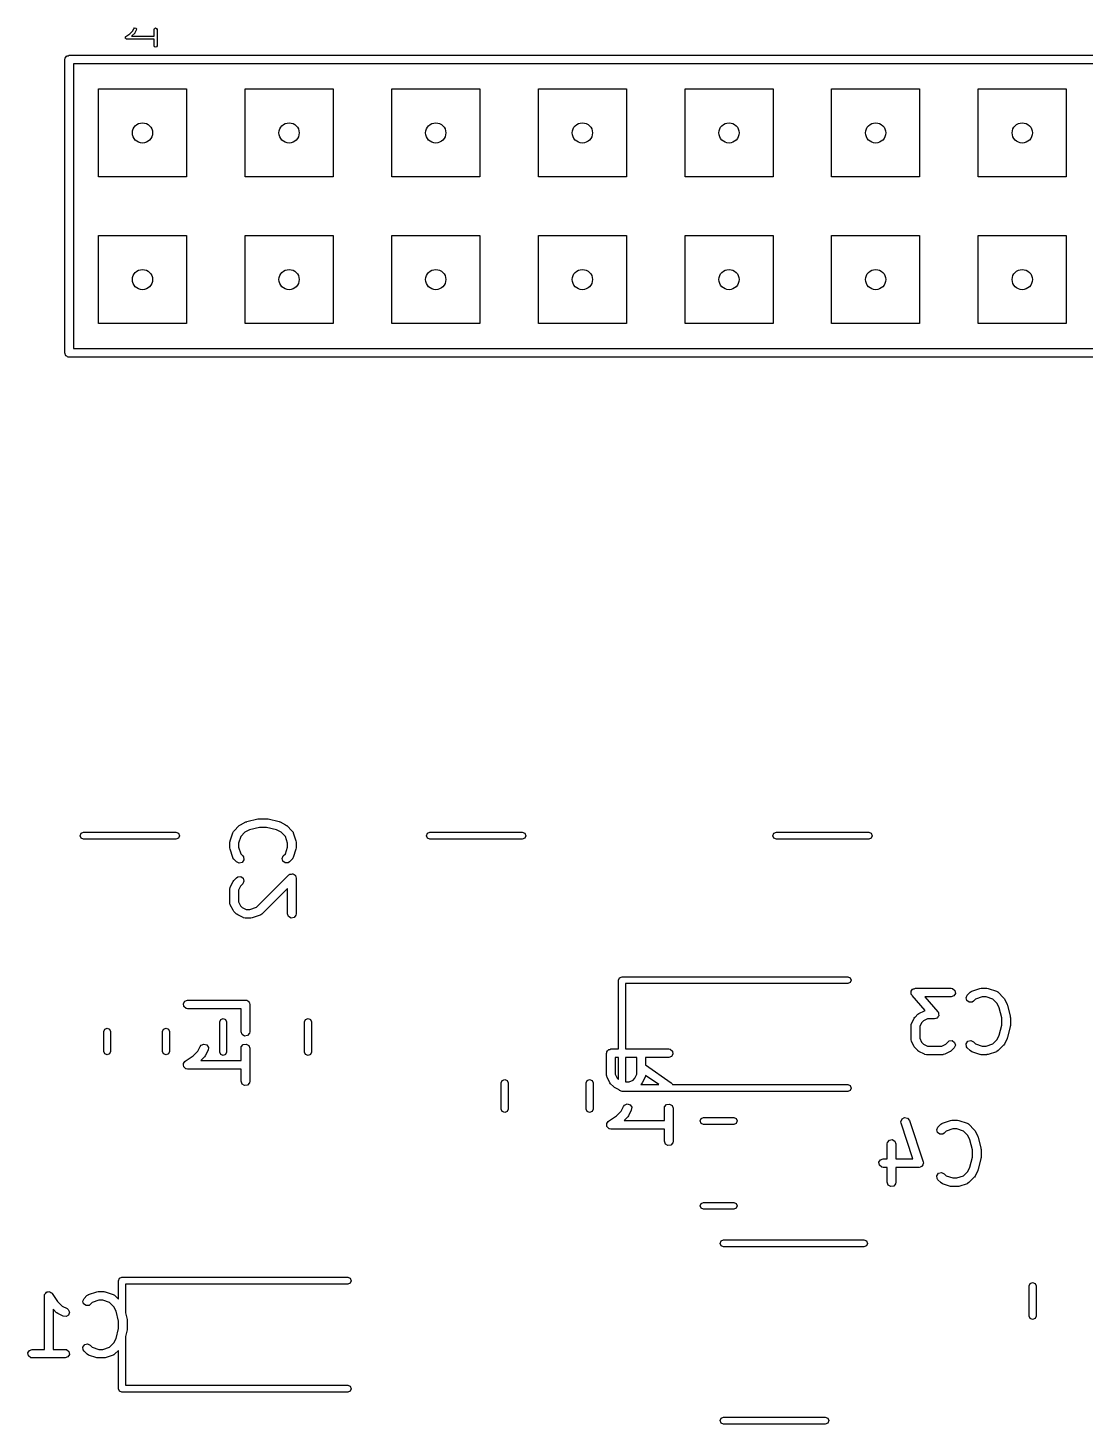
# Model space of a CAD drawing. Extents: x 0.35 to 2.92, y 0.34 to 2.34.
# Drawn here: x 0.822 to 1.543, y 1.22 to 2.172 of the extents above; entities that cross this region are included whole.
import ezdxf

# ---------------------------------------------------------------- set-up
doc = ezdxf.new("R2010")
doc.units = 0
doc.header["$MEASUREMENT"] = 0
doc.layers.add('BLACK', color=7, linetype='CONTINUOUS')

msp = doc.modelspace()

# ---------------------------------------------------------------- linework, layer by layer
at = {"layer": 'BLACK', "linetype": 'CONTINUOUS'}
for p, q in [((0.893197, 2.16933), (0.894063, 2.17106)), ((0.894063, 2.17106), (0.894632, 2.17156)), ((0.894632, 2.17156), (0.895384, 2.1715)), ((0.895384, 2.1715), (0.895877, 2.17094)), ((0.895877, 2.17094), (0.895824, 2.17018)), ((0.90802, 2.17062), (0.908308, 2.17132)), ((0.908308, 2.17132), (0.909004, 2.17161)), ((0.909004, 2.17161), (0.9097, 2.17132)), ((0.9097, 2.17132), (0.909989, 2.17062)), ((0.888335, 2.165), (0.888374, 2.16509)), ((0.888445, 2.16474), (0.888335, 2.165)), ((0.888354, 2.16519), (0.888514, 2.16543)), ((0.888374, 2.16509), (0.888354, 2.16519)), ((0.8885, 2.16445), (0.888445, 2.16474)), ((0.888584, 2.1644), (0.8885, 2.16445)), ((0.888514, 2.16543), (0.888623, 2.1657)), ((0.888623, 2.1643), (0.888584, 2.1644)), ((0.888623, 2.1657), (0.888717, 2.16573)), ((0.888888, 2.16419), (0.888623, 2.1643)), ((0.888717, 2.16573), (0.888773, 2.16582)), ((0.888773, 2.16582), (0.891504, 2.16764)), ((0.889126, 2.16403), (0.888888, 2.16419)), ((0.889226, 2.16405), (0.889126, 2.16403)), ((0.889319, 2.16402), (0.889226, 2.16405)), ((0.90802, 2.16402), (0.889319, 2.16402)), ((0.891504, 2.16764), (0.893197, 2.16933)), ((0.892677, 2.16606), (0.89257, 2.16598)), ((0.89257, 2.16598), (0.90802, 2.16598)), ((0.892734, 2.16614), (0.892677, 2.16606)), ((0.892827, 2.16618), (0.892734, 2.16614)), ((0.894702, 2.16805), (0.892827, 2.16618)), ((0.894764, 2.1682), (0.894702, 2.16805)), ((0.894887, 2.16831), (0.894764, 2.1682)), ((0.895824, 2.17018), (0.894887, 2.16831)), ((0.90802, 2.16598), (0.90802, 2.17062)), ((0.90802, 2.15938), (0.90802, 2.16402)), ((0.909989, 2.17062), (0.909989, 2.15938)), ((0.847718, 2.1516), (0.848102, 2.15226)), ((0.848102, 2.15226), (0.848352, 2.15235)), ((0.848352, 2.15235), (0.848524, 2.15256)), ((0.848524, 2.15256), (0.849279, 2.15269)), ((0.849279, 2.15269), (0.85, 2.15295)), ((0.85, 2.15295), (2.35, 2.15295)), ((0.908308, 2.15868), (0.90802, 2.15938)), ((0.909004, 2.15839), (0.908308, 2.15868)), ((0.9097, 2.15868), (0.909004, 2.15839)), ((0.909989, 2.15938), (0.9097, 2.15868)), ((0.847047, 2.15), (0.847115, 2.15038)), ((0.847047, 1.95), (0.847047, 2.15)), ((0.847092, 2.15051), (0.847158, 2.15063)), ((0.847115, 2.15038), (0.847092, 2.15051)), ((0.847158, 2.15063), (0.847225, 2.15101)), ((0.847225, 2.15101), (0.847718, 2.1516)), ((0.852953, 2.14705), (0.852953, 1.95295)), ((2.34705, 2.14705), (0.852953, 2.14705)), ((0.87, 2.07), (0.87, 2.13)), ((0.87, 2.13), (0.93, 2.13)), ((0.93, 2.13), (0.93, 2.07)), ((0.97, 2.07), (0.97, 2.13)), ((0.97, 2.13), (1.03, 2.13)), ((1.03, 2.13), (1.03, 2.07)), ((1.07, 2.07), (1.07, 2.13)), ((1.07, 2.13), (1.13, 2.13)), ((1.13, 2.13), (1.13, 2.07)), ((1.17, 2.07), (1.17, 2.13)), ((1.17, 2.13), (1.23, 2.13)), ((1.23, 2.13), (1.23, 2.07)), ((1.27, 2.07), (1.27, 2.13)), ((1.27, 2.13), (1.33, 2.13)), ((1.33, 2.13), (1.33, 2.07)), ((1.37, 2.07), (1.37, 2.13)), ((1.37, 2.13), (1.43, 2.13)), ((1.43, 2.13), (1.43, 2.07)), ((1.47, 2.07), (1.47, 2.13)), ((1.47, 2.13), (1.53, 2.13)), ((1.53, 2.13), (1.53, 2.07)), ((0.93, 2.07), (0.87, 2.07)), ((1.03, 2.07), (0.97, 2.07)), ((1.13, 2.07), (1.07, 2.07)), ((1.23, 2.07), (1.17, 2.07)), ((1.33, 2.07), (1.27, 2.07)), ((1.43, 2.07), (1.37, 2.07)), ((1.53, 2.07), (1.47, 2.07)), ((0.87, 1.97), (0.87, 2.03)), ((0.87, 2.03), (0.93, 2.03)), ((0.93, 2.03), (0.93, 1.97)), ((0.97, 1.97), (0.97, 2.03)), ((0.97, 2.03), (1.03, 2.03)), ((1.03, 2.03), (1.03, 1.97)), ((1.07, 1.97), (1.07, 2.03)), ((1.07, 2.03), (1.13, 2.03)), ((1.13, 2.03), (1.13, 1.97)), ((1.17, 1.97), (1.17, 2.03)), ((1.17, 2.03), (1.23, 2.03)), ((1.23, 2.03), (1.23, 1.97)), ((1.27, 1.97), (1.27, 2.03)), ((1.27, 2.03), (1.33, 2.03)), ((1.33, 2.03), (1.33, 1.97)), ((1.37, 1.97), (1.37, 2.03)), ((1.37, 2.03), (1.43, 2.03)), ((1.43, 2.03), (1.43, 1.97)), ((1.47, 1.97), (1.47, 2.03)), ((1.47, 2.03), (1.53, 2.03)), ((1.53, 2.03), (1.53, 1.97)), ((0.93, 1.97), (0.87, 1.97)), ((1.03, 1.97), (0.97, 1.97)), ((1.13, 1.97), (1.07, 1.97)), ((1.23, 1.97), (1.17, 1.97)), ((1.33, 1.97), (1.27, 1.97)), ((1.43, 1.97), (1.37, 1.97)), ((1.53, 1.97), (1.47, 1.97)), ((0.852953, 1.95295), (2.34705, 1.95295)), ((0.84731, 1.94928), (0.847047, 1.95)), ((0.847443, 1.94852), (0.84731, 1.94928)), ((0.847647, 1.94835), (0.847443, 1.94852)), ((0.847738, 1.9481), (0.847647, 1.94835)), ((0.848402, 1.94772), (0.847738, 1.9481)), ((0.84899, 1.94723), (0.848402, 1.94772)), ((0.849374, 1.94716), (0.84899, 1.94723)), ((0.849487, 1.94709), (0.849374, 1.94716)), ((0.849616, 1.94711), (0.849487, 1.94709)), ((0.85, 1.94705), (0.849616, 1.94711)), ((2.35, 1.94705), (0.85, 1.94705)), ((0.966073, 1.6277), (0.966796, 1.6282)), ((0.966796, 1.6282), (0.96684, 1.62825)), ((0.96684, 1.62825), (0.970589, 1.63013)), ((0.970589, 1.63013), (0.971078, 1.63027)), ((0.971078, 1.63027), (0.971194, 1.63035)), ((0.971194, 1.63035), (0.978693, 1.63222)), ((0.978693, 1.63222), (0.979281, 1.63226)), ((0.979281, 1.63226), (0.979409, 1.63231)), ((0.979409, 1.63231), (0.985033, 1.63231)), ((0.985033, 1.63231), (0.985614, 1.63221)), ((0.985614, 1.63221), (0.985749, 1.63222)), ((0.985749, 1.63222), (0.993249, 1.63035)), ((0.993249, 1.63035), (0.993714, 1.63014)), ((0.993714, 1.63014), (0.993853, 1.63013)), ((0.993853, 1.63013), (0.997602, 1.62825)), ((0.997602, 1.62825), (0.998311, 1.62772)), ((0.85748, 1.62072), (0.858172, 1.62239)), ((0.858172, 1.61905), (0.85748, 1.62072)), ((0.858172, 1.62239), (0.859843, 1.62309)), ((0.859843, 1.61836), (0.858172, 1.61905)), ((0.859843, 1.62309), (0.922835, 1.62309)), ((0.922835, 1.62309), (0.924505, 1.62239)), ((0.924505, 1.61905), (0.922835, 1.61836)), ((0.924505, 1.62239), (0.925197, 1.62072)), ((0.925197, 1.62072), (0.924505, 1.61905)), ((0.959735, 1.61717), (0.96161, 1.62279)), ((0.96161, 1.62279), (0.962098, 1.6237)), ((0.962098, 1.6237), (0.962248, 1.62379)), ((0.962248, 1.62379), (0.962323, 1.62395)), ((0.962323, 1.62395), (0.966073, 1.6277)), ((0.966992, 1.62026), (0.965489, 1.61576)), ((0.96991, 1.62318), (0.966992, 1.62026)), ((0.972941, 1.6247), (0.96991, 1.62318)), ((0.979773, 1.62641), (0.972941, 1.6247)), ((0.98467, 1.62641), (0.979773, 1.62641)), ((0.991502, 1.6247), (0.98467, 1.62641)), ((0.994533, 1.62318), (0.991502, 1.6247)), ((0.997451, 1.62026), (0.994533, 1.62318)), ((0.998954, 1.61576), (0.997451, 1.62026)), ((0.998311, 1.62772), (0.99837, 1.6277)), ((0.99837, 1.6277), (1.00212, 1.62395)), ((1.00212, 1.62395), (1.00271, 1.62311)), ((1.00271, 1.62311), (1.00272, 1.62293)), ((1.00272, 1.62293), (1.00283, 1.62279)), ((1.00283, 1.62279), (1.00471, 1.61717)), ((1.0937, 1.62072), (1.09439, 1.62239)), ((1.09439, 1.61905), (1.0937, 1.62072)), ((1.09439, 1.62239), (1.09606, 1.62309)), ((1.09606, 1.61836), (1.09439, 1.61905)), ((1.09606, 1.62309), (1.15906, 1.62309)), ((1.15906, 1.62309), (1.16073, 1.62239)), ((1.16073, 1.61905), (1.15906, 1.61836)), ((1.16073, 1.62239), (1.16142, 1.62072)), ((1.16142, 1.62072), (1.16073, 1.61905)), ((1.32992, 1.62072), (1.33061, 1.62239)), ((1.33061, 1.61905), (1.32992, 1.62072)), ((1.33061, 1.62239), (1.33228, 1.62309)), ((1.33228, 1.61836), (1.33061, 1.61905)), ((1.33228, 1.62309), (1.39528, 1.62309)), ((1.39528, 1.62309), (1.39695, 1.62239)), ((1.39695, 1.61905), (1.39528, 1.61836)), ((1.39695, 1.62239), (1.39764, 1.62072)), ((1.39764, 1.62072), (1.39695, 1.61905)), ((0.922835, 1.61836), (0.859843, 1.61836)), ((0.959583, 1.61624), (0.959737, 1.6171)), ((0.959583, 1.61249), (0.959583, 1.61624)), ((0.959605, 1.61243), (0.959583, 1.61249)), ((0.959735, 1.61155), (0.959605, 1.61243)), ((0.959737, 1.6171), (0.959735, 1.61717)), ((0.96161, 1.60593), (0.959735, 1.61155)), ((0.965489, 1.61576), (0.965489, 1.61297)), ((0.965489, 1.61297), (0.966992, 1.60846)), ((0.997451, 1.60846), (0.998954, 1.61297)), ((0.998954, 1.61297), (0.998954, 1.61576)), ((1.00471, 1.61155), (1.00283, 1.60593)), ((1.00471, 1.61717), (1.00484, 1.6163)), ((1.00486, 1.61249), (1.00471, 1.61162)), ((1.00471, 1.61162), (1.00471, 1.61155)), ((1.00484, 1.6163), (1.00486, 1.61624)), ((1.00486, 1.61624), (1.00486, 1.61249)), ((1.15906, 1.61836), (1.09606, 1.61836)), ((1.39528, 1.61836), (1.33228, 1.61836)), ((0.961719, 1.60579), (0.96161, 1.60593)), ((0.961735, 1.60561), (0.961719, 1.60579)), ((0.962323, 1.60477), (0.961735, 1.60561)), ((0.964198, 1.6029), (0.962323, 1.60477)), ((0.966028, 1.60205), (0.964198, 1.6029)), ((0.967979, 1.60257), (0.966028, 1.60205)), ((0.966992, 1.60846), (0.968374, 1.60707)), ((0.969138, 1.60422), (0.967979, 1.60257)), ((0.968374, 1.60707), (0.968962, 1.60623)), ((0.968962, 1.60623), (0.969138, 1.60422)), ((0.995215, 1.60524), (0.996069, 1.60707)), ((0.995738, 1.60329), (0.995215, 1.60524)), ((0.997392, 1.60213), (0.995738, 1.60329)), ((0.996069, 1.60707), (0.997451, 1.60846)), ((0.999405, 1.60231), (0.997392, 1.60213)), ((1.00024, 1.6029), (0.999405, 1.60231)), ((1.00212, 1.60477), (1.00024, 1.6029)), ((1.00219, 1.60493), (1.00212, 1.60477)), ((1.00234, 1.60503), (1.00219, 1.60493)), ((1.00283, 1.60593), (1.00234, 1.60503)), ((0.96177, 1.58943), (0.962296, 1.59014)), ((0.962296, 1.59014), (0.962323, 1.5902)), ((0.962323, 1.5902), (0.964198, 1.59208)), ((0.964198, 1.59208), (0.965038, 1.59266)), ((0.965038, 1.59266), (0.96705, 1.59284)), ((0.96705, 1.59284), (0.968704, 1.59168)), ((0.968704, 1.59168), (0.969227, 1.58973)), ((0.977814, 1.57195), (0.999818, 1.59395)), ((0.999818, 1.59395), (1.00035, 1.59432)), ((1.00035, 1.59432), (1.00043, 1.59442)), ((1.00043, 1.59442), (1.00051, 1.59443)), ((1.00051, 1.59443), (1.00066, 1.59454)), ((1.00066, 1.59454), (1.00154, 1.59462)), ((1.00154, 1.59462), (1.00242, 1.59477)), ((1.00242, 1.59477), (1.00254, 1.5947)), ((1.00254, 1.5947), (1.00267, 1.59472)), ((1.00267, 1.59472), (1.0034, 1.59421)), ((1.0034, 1.59421), (1.00417, 1.59376)), ((1.00417, 1.59376), (1.00421, 1.59363)), ((1.00421, 1.59363), (1.00433, 1.59356)), ((1.00433, 1.59356), (1.00456, 1.5927)), ((1.00456, 1.5927), (1.00486, 1.59186)), ((1.00486, 1.59186), (1.00486, 1.56749)), ((0.959583, 1.58436), (0.959761, 1.58537)), ((0.959583, 1.57499), (0.959583, 1.58436)), ((0.959761, 1.58537), (0.959875, 1.58551)), ((0.959875, 1.58551), (0.959895, 1.58568)), ((0.959895, 1.58568), (0.96177, 1.58943)), ((0.966838, 1.58636), (0.965489, 1.58367)), ((0.965489, 1.58367), (0.965489, 1.57569)), ((0.968374, 1.5879), (0.966838, 1.58636)), ((0.969227, 1.58973), (0.968374, 1.5879)), ((0.998954, 1.58473), (0.981497, 1.56728)), ((0.998954, 1.56749), (0.998954, 1.58473)), ((0.959644, 1.57482), (0.959583, 1.57499)), ((0.959603, 1.57465), (0.959644, 1.57482)), ((0.959895, 1.57367), (0.959603, 1.57465)), ((0.96177, 1.56992), (0.959895, 1.57367)), ((0.965489, 1.57569), (0.966838, 1.57299)), ((0.966838, 1.57299), (0.968035, 1.57179)), ((0.968035, 1.57179), (0.970732, 1.57044)), ((0.973306, 1.57044), (0.977814, 1.57195)), ((0.961817, 1.56988), (0.96177, 1.56992)), ((0.962323, 1.56915), (0.961817, 1.56988)), ((0.964198, 1.56728), (0.962323, 1.56915)), ((0.964256, 1.56725), (0.964198, 1.56728)), ((0.964965, 1.56673), (0.964256, 1.56725)), ((0.968715, 1.56485), (0.964965, 1.56673)), ((0.96889, 1.56483), (0.968715, 1.56485)), ((0.969025, 1.56472), (0.96889, 1.56483)), ((0.970035, 1.56454), (0.969025, 1.56472)), ((0.973785, 1.56454), (0.970035, 1.56454)), ((0.970732, 1.57044), (0.973306, 1.57044)), ((0.973845, 1.56456), (0.973785, 1.56454)), ((0.974719, 1.56469), (0.973845, 1.56456)), ((0.980343, 1.56657), (0.974719, 1.56469)), ((0.980481, 1.56667), (0.980343, 1.56657)), ((0.980657, 1.56669), (0.980481, 1.56667)), ((0.981497, 1.56728), (0.980657, 1.56669)), ((0.999644, 1.56559), (0.998954, 1.56749)), ((1.00139, 1.56458), (0.999644, 1.56559)), ((1.00338, 1.56493), (1.00139, 1.56458)), ((1.00468, 1.56648), (1.00338, 1.56493)), ((1.00486, 1.56749), (1.00468, 1.56648)), ((1.22469, 1.52224), (1.22538, 1.52391)), ((1.22538, 1.52391), (1.22706, 1.5246)), ((1.22706, 1.5246), (1.38099, 1.5246)), ((1.38099, 1.5246), (1.38266, 1.52391)), ((1.38266, 1.52391), (1.38335, 1.52224)), ((1.22469, 1.47529), (1.22469, 1.52224)), ((1.38099, 1.51987), (1.22942, 1.51987)), ((1.22942, 1.51987), (1.22942, 1.47529)), ((1.38266, 1.52057), (1.38099, 1.51987)), ((1.38335, 1.52224), (1.38266, 1.52057)), ((1.42416, 1.51425), (1.42428, 1.51446)), ((1.4243, 1.51347), (1.42416, 1.51425)), ((1.42427, 1.51469), (1.42477, 1.51531)), ((1.42428, 1.51446), (1.42427, 1.51469)), ((1.42477, 1.51531), (1.42517, 1.516)), ((1.42517, 1.516), (1.42539, 1.51608)), ((1.42539, 1.51608), (1.42554, 1.51627)), ((1.42554, 1.51627), (1.42632, 1.51642)), ((1.42632, 1.51642), (1.42707, 1.51669)), ((1.42707, 1.51669), (1.45144, 1.51669)), ((1.45144, 1.51669), (1.45245, 1.51651)), ((1.45245, 1.51651), (1.454, 1.51522)), ((1.454, 1.51522), (1.45435, 1.51323)), ((1.46247, 1.51208), (1.46435, 1.51395)), ((1.46435, 1.51395), (1.46519, 1.51454)), ((1.46519, 1.51454), (1.46536, 1.51456)), ((1.46536, 1.51456), (1.4655, 1.51467)), ((1.4655, 1.51467), (1.47113, 1.51654)), ((1.47113, 1.51654), (1.472, 1.51667)), ((1.472, 1.51667), (1.47206, 1.51669)), ((1.47206, 1.51669), (1.47581, 1.51669)), ((1.47581, 1.51669), (1.47668, 1.51654)), ((1.47668, 1.51654), (1.47674, 1.51654)), ((1.47674, 1.51654), (1.48237, 1.51467)), ((1.48237, 1.51467), (1.48327, 1.51418)), ((1.48327, 1.51418), (1.48336, 1.51403)), ((1.48336, 1.51403), (1.48352, 1.51395)), ((1.48352, 1.51395), (1.48727, 1.5102)), ((0.927927, 1.50625), (0.928937, 1.508)), ((0.928278, 1.50426), (0.927927, 1.50625)), ((0.928937, 1.508), (0.930835, 1.50869)), ((0.930835, 1.50869), (0.970205, 1.50869)), ((0.970205, 1.50869), (0.970589, 1.50862)), ((0.970589, 1.50862), (0.970718, 1.50864)), ((0.970718, 1.50864), (0.970832, 1.50858)), ((0.970832, 1.50858), (0.971215, 1.50851)), ((0.971215, 1.50851), (0.971803, 1.50802)), ((0.971803, 1.50802), (0.972467, 1.50763)), ((0.972467, 1.50763), (0.972559, 1.50738)), ((0.972559, 1.50738), (0.972763, 1.50721)), ((0.972763, 1.50721), (0.972896, 1.50646)), ((0.972896, 1.50646), (0.973158, 1.50573)), ((0.973158, 1.50573), (0.973158, 1.48699)), ((1.42431, 1.51267), (1.4243, 1.51347)), ((1.42449, 1.51238), (1.42431, 1.51267)), ((1.42451, 1.51226), (1.42449, 1.51238)), ((1.42461, 1.51217), (1.42451, 1.51226)), ((1.42484, 1.51179), (1.42461, 1.51217)), ((1.43381, 1.50155), (1.42484, 1.51179)), ((1.45144, 1.51079), (1.43357, 1.51079)), ((1.43357, 1.51079), (1.44241, 1.50069)), ((1.45334, 1.51148), (1.45144, 1.51079)), ((1.45435, 1.51323), (1.45334, 1.51148)), ((1.46162, 1.51025), (1.46247, 1.51208)), ((1.46214, 1.5083), (1.46162, 1.51025)), ((1.4638, 1.50714), (1.46214, 1.5083)), ((1.46581, 1.50731), (1.4638, 1.50714)), ((1.46665, 1.5079), (1.46581, 1.50731)), ((1.46803, 1.50928), (1.46665, 1.5079)), ((1.47254, 1.51079), (1.46803, 1.50928)), ((1.47533, 1.51079), (1.47254, 1.51079)), ((1.47984, 1.50928), (1.47533, 1.51079)), ((1.48276, 1.50637), (1.47984, 1.50928)), ((1.48427, 1.50334), (1.48276, 1.50637)), ((1.48727, 1.5102), (1.48778, 1.50948)), ((1.48778, 1.50948), (1.48783, 1.50944)), ((1.48783, 1.50944), (1.4897, 1.50569)), ((1.4897, 1.50569), (1.48985, 1.5052)), ((1.48985, 1.5052), (1.48992, 1.50508)), ((1.48992, 1.50508), (1.4918, 1.49758)), ((0.929825, 1.50296), (0.928278, 1.50426)), ((0.930835, 1.50278), (0.929825, 1.50296)), ((0.967253, 1.50278), (0.930835, 1.50278)), ((0.952701, 1.49371), (0.953393, 1.49538)), ((0.953393, 1.49538), (0.955063, 1.49607)), ((0.955063, 1.49607), (0.956733, 1.49538)), ((0.956733, 1.49538), (0.957425, 1.49371)), ((0.967253, 1.48699), (0.967253, 1.50278)), ((1.01057, 1.49371), (1.01127, 1.49538)), ((1.01127, 1.49538), (1.01294, 1.49607)), ((1.01294, 1.49607), (1.01461, 1.49538)), ((1.01461, 1.49538), (1.0153, 1.49371)), ((1.42443, 1.49256), (1.4263, 1.49631)), ((1.4263, 1.49631), (1.42683, 1.49702)), ((1.42683, 1.49702), (1.42685, 1.49708)), ((1.42685, 1.49708), (1.42873, 1.49895)), ((1.42873, 1.49895), (1.42945, 1.49946)), ((1.42945, 1.49946), (1.4295, 1.49951)), ((1.4295, 1.49951), (1.43324, 1.50138)), ((1.43526, 1.49579), (1.43256, 1.49444)), ((1.43324, 1.50138), (1.43381, 1.50155)), ((1.44019, 1.49579), (1.43526, 1.49579)), ((1.44094, 1.49606), (1.44019, 1.49579)), ((1.44172, 1.49622), (1.44094, 1.49606)), ((1.44187, 1.4964), (1.44172, 1.49622)), ((1.44209, 1.49648), (1.44187, 1.4964)), ((1.44249, 1.49717), (1.44209, 1.49648)), ((1.44241, 1.50069), (1.44264, 1.50031)), ((1.44298, 1.49779), (1.44249, 1.49717)), ((1.44264, 1.50031), (1.44275, 1.50022)), ((1.44275, 1.50022), (1.44277, 1.5001)), ((1.44277, 1.5001), (1.44294, 1.49981)), ((1.44294, 1.49981), (1.44296, 1.49901)), ((1.44296, 1.49901), (1.4431, 1.49823)), ((1.4431, 1.49823), (1.44298, 1.49802)), ((1.44298, 1.49802), (1.44298, 1.49779)), ((1.48598, 1.4965), (1.48427, 1.50334)), ((1.48598, 1.49161), (1.48598, 1.4965)), ((1.4918, 1.49758), (1.49184, 1.49699)), ((1.49184, 1.49699), (1.49189, 1.49687)), ((1.49189, 1.49687), (1.49189, 1.49124)), ((0.873559, 1.48717), (0.874251, 1.48884)), ((0.873559, 1.47368), (0.873559, 1.48717)), ((0.874251, 1.48884), (0.875921, 1.48953)), ((0.875921, 1.48953), (0.877592, 1.48884)), ((0.877592, 1.48884), (0.878283, 1.48717)), ((0.878283, 1.48717), (0.878283, 1.47368)), ((0.913717, 1.48717), (0.914408, 1.48884)), ((0.913717, 1.47368), (0.913717, 1.48717)), ((0.914408, 1.48884), (0.916079, 1.48953)), ((0.916079, 1.48953), (0.917749, 1.48884)), ((0.917749, 1.48884), (0.918441, 1.48717)), ((0.918441, 1.48717), (0.918441, 1.47368)), ((0.952701, 1.47314), (0.952701, 1.49371)), ((0.957425, 1.49371), (0.957425, 1.47314)), ((0.967944, 1.48509), (0.967253, 1.48699)), ((0.97298, 1.48598), (0.971682, 1.48443)), ((0.973158, 1.48699), (0.97298, 1.48598)), ((1.01057, 1.47314), (1.01057, 1.49371)), ((1.0153, 1.49371), (1.0153, 1.47314)), ((1.42411, 1.49124), (1.42429, 1.49225)), ((1.42411, 1.48187), (1.42411, 1.49124)), ((1.42429, 1.49225), (1.42441, 1.49239)), ((1.42441, 1.49239), (1.42443, 1.49256)), ((1.43137, 1.49324), (1.43002, 1.49055)), ((1.43002, 1.49055), (1.43002, 1.48257)), ((1.43256, 1.49444), (1.43137, 1.49324)), ((1.48427, 1.48477), (1.48598, 1.49161)), ((1.4918, 1.49053), (1.48992, 1.48303)), ((1.49189, 1.49124), (1.49178, 1.49066)), ((1.49178, 1.49066), (1.4918, 1.49053)), ((0.937782, 1.47374), (0.939443, 1.47706)), ((0.939443, 1.47706), (0.940054, 1.47788)), ((0.940054, 1.47788), (0.941907, 1.47869)), ((0.941907, 1.47869), (0.943843, 1.47811)), ((0.943843, 1.47811), (0.944956, 1.47642)), ((0.944956, 1.47642), (0.944725, 1.47442)), ((0.967253, 1.47574), (0.967431, 1.47675)), ((0.967431, 1.47675), (0.968729, 1.4783)), ((0.969693, 1.48408), (0.967944, 1.48509)), ((0.968729, 1.4783), (0.970718, 1.47865)), ((0.971682, 1.48443), (0.969693, 1.48408)), ((0.970718, 1.47865), (0.972467, 1.47764)), ((0.972467, 1.47764), (0.973158, 1.47574)), ((1.42417, 1.4817), (1.42411, 1.48187)), ((1.42413, 1.48153), (1.42417, 1.4817)), ((1.42443, 1.48055), (1.42413, 1.48153)), ((1.4263, 1.4768), (1.42443, 1.48055)), ((1.42635, 1.47675), (1.4263, 1.4768)), ((1.42685, 1.47603), (1.42635, 1.47675)), ((1.42873, 1.47416), (1.42685, 1.47603)), ((1.43002, 1.48257), (1.43137, 1.47987)), ((1.43137, 1.47987), (1.43256, 1.47867)), ((1.43256, 1.47867), (1.43526, 1.47732)), ((1.43526, 1.47732), (1.44512, 1.47732)), ((1.44512, 1.47732), (1.44781, 1.47867)), ((1.44781, 1.47867), (1.44935, 1.48021)), ((1.44935, 1.48021), (1.45019, 1.48079)), ((1.45019, 1.48079), (1.4522, 1.48097)), ((1.45353, 1.47603), (1.45165, 1.47416)), ((1.4522, 1.48097), (1.45386, 1.47981)), ((1.45438, 1.47786), (1.45353, 1.47603)), ((1.45386, 1.47981), (1.45438, 1.47786)), ((1.46171, 1.47888), (1.46287, 1.48054)), ((1.46189, 1.47687), (1.46171, 1.47888)), ((1.46247, 1.47603), (1.46189, 1.47687)), ((1.46435, 1.47416), (1.46247, 1.47603)), ((1.46287, 1.48054), (1.46482, 1.48106)), ((1.46482, 1.48106), (1.46665, 1.48021)), ((1.46665, 1.48021), (1.46803, 1.47882)), ((1.46803, 1.47882), (1.47254, 1.47732)), ((1.47254, 1.47732), (1.47533, 1.47732)), ((1.47533, 1.47732), (1.47984, 1.47882)), ((1.47984, 1.47882), (1.48276, 1.48174)), ((1.48276, 1.48174), (1.48427, 1.48477)), ((1.48727, 1.47791), (1.48352, 1.47416)), ((1.4873, 1.47796), (1.48727, 1.47791)), ((1.48783, 1.47867), (1.4873, 1.47796)), ((1.4897, 1.48242), (1.48783, 1.47867)), ((1.48972, 1.48256), (1.4897, 1.48242)), ((1.48992, 1.48303), (1.48972, 1.48256)), ((0.874251, 1.47201), (0.873559, 1.47368)), ((0.875921, 1.47132), (0.874251, 1.47201)), ((0.877592, 1.47201), (0.875921, 1.47132)), ((0.878283, 1.47368), (0.877592, 1.47201)), ((0.914408, 1.47201), (0.913717, 1.47368)), ((0.916079, 1.47132), (0.914408, 1.47201)), ((0.917749, 1.47201), (0.916079, 1.47132)), ((0.918441, 1.47368), (0.917749, 1.47201)), ((0.928509, 1.46601), (0.928937, 1.46675)), ((0.928937, 1.46675), (0.929097, 1.46681)), ((0.929097, 1.46681), (0.929197, 1.46695)), ((0.929197, 1.46695), (0.934579, 1.47053)), ((0.934579, 1.47053), (0.937782, 1.47374)), ((0.942297, 1.4699), (0.939839, 1.46744)), ((0.939839, 1.46744), (0.967253, 1.46744)), ((0.942324, 1.46996), (0.942297, 1.4699)), ((0.94285, 1.47067), (0.942324, 1.46996)), ((0.944725, 1.47442), (0.94285, 1.47067)), ((0.953393, 1.47147), (0.952701, 1.47314)), ((0.955063, 1.47078), (0.953393, 1.47147)), ((0.956733, 1.47147), (0.955063, 1.47078)), ((0.957425, 1.47314), (0.956733, 1.47147)), ((0.967253, 1.46744), (0.967253, 1.47574)), ((0.973158, 1.47574), (0.973158, 1.45324)), ((1.01127, 1.47147), (1.01057, 1.47314)), ((1.01294, 1.47078), (1.01127, 1.47147)), ((1.01461, 1.47147), (1.01294, 1.47078)), ((1.0153, 1.47314), (1.01461, 1.47147)), ((1.21654, 1.47233), (1.21661, 1.47272)), ((1.21654, 1.45734), (1.21654, 1.47233)), ((1.21659, 1.47285), (1.21665, 1.47296)), ((1.21661, 1.47272), (1.21659, 1.47285)), ((1.21665, 1.47296), (1.21672, 1.47334)), ((1.21672, 1.47334), (1.21722, 1.47393)), ((1.21722, 1.47393), (1.2176, 1.4746)), ((1.2176, 1.4746), (1.21785, 1.47469)), ((1.21785, 1.47469), (1.21802, 1.47489)), ((1.21802, 1.47489), (1.21878, 1.47502)), ((1.21878, 1.47502), (1.2195, 1.47529)), ((1.2195, 1.47529), (1.22469, 1.47529)), ((1.22469, 1.46938), (1.22245, 1.46938)), ((1.22245, 1.46938), (1.22245, 1.45803)), ((1.22469, 1.45444), (1.22469, 1.46938)), ((1.22942, 1.47529), (1.25887, 1.47529)), ((1.23717, 1.46938), (1.22942, 1.46938)), ((1.22942, 1.46938), (1.22942, 1.45279)), ((1.23717, 1.45803), (1.23717, 1.46938)), ((1.25887, 1.46938), (1.24307, 1.46938)), ((1.24307, 1.46938), (1.24307, 1.4645)), ((1.25887, 1.47529), (1.25988, 1.47511)), ((1.26076, 1.47007), (1.25887, 1.46938)), ((1.25988, 1.47511), (1.26142, 1.47381)), ((1.26177, 1.47182), (1.26076, 1.47007)), ((1.26142, 1.47381), (1.26177, 1.47182)), ((1.42879, 1.47413), (1.42873, 1.47416)), ((1.4295, 1.4736), (1.42879, 1.47413)), ((1.43324, 1.47173), (1.4295, 1.4736)), ((1.43342, 1.47171), (1.43324, 1.47173)), ((1.43356, 1.47159), (1.43342, 1.47171)), ((1.43457, 1.47142), (1.43356, 1.47159)), ((1.44581, 1.47142), (1.43457, 1.47142)), ((1.44598, 1.47148), (1.44581, 1.47142)), ((1.44615, 1.47144), (1.44598, 1.47148)), ((1.44713, 1.47173), (1.44615, 1.47144)), ((1.45088, 1.4736), (1.44713, 1.47173)), ((1.45093, 1.47365), (1.45088, 1.4736)), ((1.45165, 1.47416), (1.45093, 1.47365)), ((1.46451, 1.47408), (1.46435, 1.47416)), ((1.4646, 1.47393), (1.46451, 1.47408)), ((1.4655, 1.47344), (1.4646, 1.47393)), ((1.47113, 1.47157), (1.4655, 1.47344)), ((1.47119, 1.47157), (1.47113, 1.47157)), ((1.47206, 1.47142), (1.47119, 1.47157)), ((1.47581, 1.47142), (1.47206, 1.47142)), ((1.47587, 1.47144), (1.47581, 1.47142)), ((1.47674, 1.47157), (1.47587, 1.47144)), ((1.48237, 1.47344), (1.47674, 1.47157)), ((1.48251, 1.47355), (1.48237, 1.47344)), ((1.48268, 1.47357), (1.48251, 1.47355)), ((1.48352, 1.47416), (1.48268, 1.47357)), ((0.927927, 1.465), (0.928012, 1.46515)), ((0.928076, 1.46416), (0.927927, 1.465)), ((0.928001, 1.46532), (0.928509, 1.46601)), ((0.928012, 1.46515), (0.928001, 1.46532)), ((0.928131, 1.4633), (0.928076, 1.46416)), ((0.928249, 1.46318), (0.928131, 1.4633)), ((0.928278, 1.46301), (0.928249, 1.46318)), ((0.928935, 1.46246), (0.928278, 1.46301)), ((0.929527, 1.46184), (0.928935, 1.46246)), ((0.929695, 1.46182), (0.929527, 1.46184)), ((0.929825, 1.46171), (0.929695, 1.46182)), ((0.930835, 1.46154), (0.929825, 1.46171)), ((0.967253, 1.46154), (0.930835, 1.46154)), ((0.967253, 1.45324), (0.967253, 1.46154)), ((1.2166, 1.45717), (1.21654, 1.45734)), ((1.21656, 1.457), (1.2166, 1.45717)), ((1.21686, 1.45602), (1.21656, 1.457)), ((1.22245, 1.45803), (1.2238, 1.45534)), ((1.23582, 1.45534), (1.23717, 1.45803)), ((1.24306, 1.45729), (1.24289, 1.45633)), ((1.25209, 1.45098), (1.24306, 1.45729)), ((1.24307, 1.4645), (1.26056, 1.45226)), ((0.967944, 1.45134), (0.967253, 1.45324)), ((0.969693, 1.45033), (0.967944, 1.45134)), ((0.971682, 1.45068), (0.969693, 1.45033)), ((0.97298, 1.45223), (0.971682, 1.45068)), ((0.973158, 1.45324), (0.97298, 1.45223)), ((1.1447, 1.45222), (1.14539, 1.45389)), ((1.1447, 1.43434), (1.1447, 1.45222)), ((1.14539, 1.45389), (1.14706, 1.45458)), ((1.14706, 1.45458), (1.14873, 1.45389)), ((1.14873, 1.45389), (1.14943, 1.45222)), ((1.14943, 1.45222), (1.14943, 1.43434)), ((1.20257, 1.45222), (1.20327, 1.45389)), ((1.20257, 1.43434), (1.20257, 1.45222)), ((1.20327, 1.45389), (1.20494, 1.45458)), ((1.20494, 1.45458), (1.20661, 1.45389)), ((1.20661, 1.45389), (1.2073, 1.45222)), ((1.2073, 1.45222), (1.2073, 1.43434)), ((1.21873, 1.45227), (1.21686, 1.45602)), ((1.21878, 1.45222), (1.21873, 1.45227)), ((1.21928, 1.4515), (1.21878, 1.45222)), ((1.22116, 1.44962), (1.21928, 1.4515)), ((1.22122, 1.4496), (1.22116, 1.44962)), ((1.22193, 1.44907), (1.22122, 1.4496)), ((1.22518, 1.44745), (1.22193, 1.44907)), ((1.2238, 1.45534), (1.22469, 1.45444)), ((1.22538, 1.44694), (1.22518, 1.44745)), ((1.22942, 1.45279), (1.23192, 1.45279)), ((1.23192, 1.45279), (1.23462, 1.45414)), ((1.23462, 1.45414), (1.23582, 1.45534)), ((1.24033, 1.4515), (1.23981, 1.45098)), ((1.23981, 1.45098), (1.25209, 1.45098)), ((1.24036, 1.45156), (1.24033, 1.4515)), ((1.24089, 1.45227), (1.24036, 1.45156)), ((1.24276, 1.45602), (1.24089, 1.45227)), ((1.24278, 1.45619), (1.24276, 1.45602)), ((1.24289, 1.45633), (1.24278, 1.45619)), ((1.26056, 1.45226), (1.26129, 1.45153)), ((1.26129, 1.45153), (1.26143, 1.45098)), ((1.26143, 1.45098), (1.38099, 1.45098)), ((1.38099, 1.45098), (1.38266, 1.45028)), ((1.38266, 1.45028), (1.38335, 1.44861)), ((1.38335, 1.44861), (1.38266, 1.44694)), ((1.22706, 1.44625), (1.22538, 1.44694)), ((1.38099, 1.44625), (1.22706, 1.44625)), ((1.22872, 1.43698), (1.23057, 1.43779)), ((1.23057, 1.43779), (1.2325, 1.43721)), ((1.25739, 1.4374), (1.25938, 1.43775)), ((1.25938, 1.43775), (1.26113, 1.43674)), ((1.38266, 1.44694), (1.38099, 1.44625)), ((1.14539, 1.43267), (1.1447, 1.43434)), ((1.14706, 1.43197), (1.14539, 1.43267)), ((1.14873, 1.43267), (1.14706, 1.43197)), ((1.14943, 1.43434), (1.14873, 1.43267)), ((1.20327, 1.43267), (1.20257, 1.43434)), ((1.20494, 1.43197), (1.20327, 1.43267)), ((1.20661, 1.43267), (1.20494, 1.43197)), ((1.2073, 1.43434), (1.20661, 1.43267)), ((1.21786, 1.42605), (1.22324, 1.42963)), ((1.22324, 1.42963), (1.22644, 1.43284)), ((1.22644, 1.43284), (1.2281, 1.43616)), ((1.2281, 1.43616), (1.22872, 1.43698)), ((1.23096, 1.429), (1.2285, 1.42654)), ((1.23099, 1.42906), (1.23096, 1.429)), ((1.23151, 1.42977), (1.23099, 1.42906)), ((1.23339, 1.43352), (1.23151, 1.42977)), ((1.2325, 1.43721), (1.23362, 1.43553)), ((1.23362, 1.43553), (1.23339, 1.43352)), ((1.25591, 1.43484), (1.25609, 1.43585)), ((1.25591, 1.42654), (1.25591, 1.43484)), ((1.25609, 1.43585), (1.25739, 1.4374)), ((1.26113, 1.43674), (1.26182, 1.43484)), ((1.26182, 1.43484), (1.26182, 1.41234)), ((1.28104, 1.42788), (1.28271, 1.42857)), ((1.28271, 1.42857), (1.30329, 1.42857)), ((1.30329, 1.42857), (1.30496, 1.42788)), ((1.41798, 1.42757), (1.41976, 1.42853)), ((1.41976, 1.42853), (1.42174, 1.42813)), ((1.21659, 1.4241), (1.21667, 1.42425)), ((1.21674, 1.42326), (1.21659, 1.4241)), ((1.21666, 1.42442), (1.21717, 1.42511)), ((1.21667, 1.42425), (1.21666, 1.42442)), ((1.21679, 1.4224), (1.21674, 1.42326)), ((1.21691, 1.42228), (1.21679, 1.4224)), ((1.21694, 1.42211), (1.21691, 1.42228)), ((1.2176, 1.42156), (1.21694, 1.42211)), ((1.21717, 1.42511), (1.2176, 1.42585)), ((1.2176, 1.42585), (1.21776, 1.42591)), ((1.21819, 1.42094), (1.2176, 1.42156)), ((1.21776, 1.42591), (1.21786, 1.42605)), ((1.21836, 1.42092), (1.21819, 1.42094)), ((1.21849, 1.42082), (1.21836, 1.42092)), ((1.2195, 1.42064), (1.21849, 1.42082)), ((1.25591, 1.42064), (1.2195, 1.42064)), ((1.2285, 1.42654), (1.25591, 1.42654)), ((1.25591, 1.41234), (1.25591, 1.42064)), ((1.28035, 1.42621), (1.28104, 1.42788)), ((1.28104, 1.42454), (1.28035, 1.42621)), ((1.28271, 1.42385), (1.28104, 1.42454)), ((1.30329, 1.42385), (1.28271, 1.42385)), ((1.30496, 1.42454), (1.30329, 1.42385)), ((1.30496, 1.42788), (1.30565, 1.42621)), ((1.30565, 1.42621), (1.30496, 1.42454)), ((1.41724, 1.42569), (1.41798, 1.42757)), ((1.41739, 1.42468), (1.41724, 1.42569)), ((1.42547, 1.40045), (1.41739, 1.42468)), ((1.42174, 1.42813), (1.42299, 1.42655)), ((1.42299, 1.42655), (1.43236, 1.39843)), ((1.44162, 1.42025), (1.44247, 1.42208)), ((1.44214, 1.4183), (1.44162, 1.42025)), ((1.44247, 1.42208), (1.44435, 1.42395)), ((1.44435, 1.42395), (1.44519, 1.42454)), ((1.44519, 1.42454), (1.44536, 1.42456)), ((1.44536, 1.42456), (1.4455, 1.42467)), ((1.4455, 1.42467), (1.45113, 1.42654)), ((1.44803, 1.41928), (1.44665, 1.4179)), ((1.45254, 1.42079), (1.44803, 1.41928)), ((1.45113, 1.42654), (1.452, 1.42667)), ((1.452, 1.42667), (1.45206, 1.42669)), ((1.45206, 1.42669), (1.45581, 1.42669)), ((1.45533, 1.42079), (1.45254, 1.42079)), ((1.45984, 1.41928), (1.45533, 1.42079)), ((1.45581, 1.42669), (1.45668, 1.42654)), ((1.45668, 1.42654), (1.45674, 1.42654)), ((1.45674, 1.42654), (1.46237, 1.42467)), ((1.46276, 1.41637), (1.45984, 1.41928)), ((1.46237, 1.42467), (1.46327, 1.42418)), ((1.46327, 1.42418), (1.46336, 1.42403)), ((1.46336, 1.42403), (1.46352, 1.42395)), ((1.46352, 1.42395), (1.46727, 1.4202)), ((1.46727, 1.4202), (1.46778, 1.41948)), ((1.46778, 1.41948), (1.46783, 1.41944)), ((1.46783, 1.41944), (1.4697, 1.41569)), ((1.2566, 1.41044), (1.25591, 1.41234)), ((1.25835, 1.40943), (1.2566, 1.41044)), ((1.26034, 1.40978), (1.25835, 1.40943)), ((1.26164, 1.41133), (1.26034, 1.40978)), ((1.26182, 1.41234), (1.26164, 1.41133)), ((1.40786, 1.41062), (1.40804, 1.41163)), ((1.40786, 1.40045), (1.40786, 1.41062)), ((1.40804, 1.41163), (1.40934, 1.41317)), ((1.40934, 1.41317), (1.41133, 1.41352)), ((1.41133, 1.41352), (1.41308, 1.41251)), ((1.41308, 1.41251), (1.41377, 1.41062)), ((1.41377, 1.41062), (1.41377, 1.40045)), ((1.4438, 1.41714), (1.44214, 1.4183)), ((1.44581, 1.41731), (1.4438, 1.41714)), ((1.44665, 1.4179), (1.44581, 1.41731)), ((1.46427, 1.41334), (1.46276, 1.41637)), ((1.46598, 1.4065), (1.46427, 1.41334)), ((1.4697, 1.41569), (1.46985, 1.4152)), ((1.46985, 1.4152), (1.46992, 1.41508)), ((1.46992, 1.41508), (1.4718, 1.40758)), ((1.40228, 1.39801), (1.40329, 1.39975)), ((1.40329, 1.39975), (1.40519, 1.40045)), ((1.40519, 1.40045), (1.40786, 1.40045)), ((1.41377, 1.40045), (1.42547, 1.40045)), ((1.46427, 1.39477), (1.46598, 1.40161)), ((1.46598, 1.40161), (1.46598, 1.4065)), ((1.4718, 1.40053), (1.46992, 1.39303)), ((1.47189, 1.40124), (1.47178, 1.40066)), ((1.47178, 1.40066), (1.4718, 1.40053)), ((1.4718, 1.40758), (1.47184, 1.40699)), ((1.47184, 1.40699), (1.47189, 1.40687)), ((1.47189, 1.40687), (1.47189, 1.40124)), ((1.40263, 1.39602), (1.40228, 1.39801)), ((1.40418, 1.39472), (1.40263, 1.39602)), ((1.40519, 1.39454), (1.40418, 1.39472)), ((1.40786, 1.39454), (1.40519, 1.39454)), ((1.40786, 1.38437), (1.40786, 1.39454)), ((1.42956, 1.39454), (1.41377, 1.39454)), ((1.41377, 1.39454), (1.41377, 1.38437)), ((1.42978, 1.39462), (1.42956, 1.39454)), ((1.43, 1.39457), (1.42978, 1.39462)), ((1.4307, 1.39496), (1.43, 1.39457)), ((1.43146, 1.39523), (1.4307, 1.39496)), ((1.43157, 1.39543), (1.43146, 1.39523)), ((1.43177, 1.39553), (1.43157, 1.39543)), ((1.43207, 1.39628), (1.43177, 1.39553)), ((1.43247, 1.39698), (1.43207, 1.39628)), ((1.43236, 1.39843), (1.43252, 1.39741)), ((1.43252, 1.39741), (1.43243, 1.3972)), ((1.43243, 1.3972), (1.43247, 1.39698)), ((1.44171, 1.38888), (1.44287, 1.39054)), ((1.44287, 1.39054), (1.44482, 1.39106)), ((1.44482, 1.39106), (1.44665, 1.39021)), ((1.44665, 1.39021), (1.44803, 1.38882)), ((1.45984, 1.38882), (1.46276, 1.39174)), ((1.46276, 1.39174), (1.46427, 1.39477)), ((1.4697, 1.39242), (1.46783, 1.38867)), ((1.46972, 1.39256), (1.4697, 1.39242)), ((1.46992, 1.39303), (1.46972, 1.39256)), ((1.40855, 1.38247), (1.40786, 1.38437)), ((1.4103, 1.38146), (1.40855, 1.38247)), ((1.41229, 1.38181), (1.4103, 1.38146)), ((1.41359, 1.38336), (1.41229, 1.38181)), ((1.41377, 1.38437), (1.41359, 1.38336)), ((1.44189, 1.38687), (1.44171, 1.38888)), ((1.44247, 1.38603), (1.44189, 1.38687)), ((1.44435, 1.38416), (1.44247, 1.38603)), ((1.44451, 1.38408), (1.44435, 1.38416)), ((1.4446, 1.38393), (1.44451, 1.38408)), ((1.4455, 1.38344), (1.4446, 1.38393)), ((1.45113, 1.38157), (1.4455, 1.38344)), ((1.44803, 1.38882), (1.45254, 1.38732)), ((1.45119, 1.38157), (1.45113, 1.38157)), ((1.45206, 1.38142), (1.45119, 1.38157)), ((1.45581, 1.38142), (1.45206, 1.38142)), ((1.45254, 1.38732), (1.45533, 1.38732)), ((1.45533, 1.38732), (1.45984, 1.38882)), ((1.45587, 1.38144), (1.45581, 1.38142)), ((1.45674, 1.38157), (1.45587, 1.38144)), ((1.46237, 1.38344), (1.45674, 1.38157)), ((1.46251, 1.38355), (1.46237, 1.38344)), ((1.46268, 1.38357), (1.46251, 1.38355)), ((1.46352, 1.38416), (1.46268, 1.38357)), ((1.46727, 1.38791), (1.46352, 1.38416)), ((1.4673, 1.38796), (1.46727, 1.38791)), ((1.46783, 1.38867), (1.4673, 1.38796)), ((1.28035, 1.36834), (1.28104, 1.37001)), ((1.28104, 1.36667), (1.28035, 1.36834)), ((1.28104, 1.37001), (1.28271, 1.3707)), ((1.28271, 1.36598), (1.28104, 1.36667)), ((1.28271, 1.3707), (1.30329, 1.3707)), ((1.30329, 1.36598), (1.28271, 1.36598)), ((1.30329, 1.3707), (1.30496, 1.37001)), ((1.30496, 1.36667), (1.30329, 1.36598)), ((1.30496, 1.37001), (1.30565, 1.36834)), ((1.30565, 1.36834), (1.30496, 1.36667)), ((1.29399, 1.34272), (1.29468, 1.34439)), ((1.29468, 1.34105), (1.29399, 1.34272)), ((1.29468, 1.34439), (1.29635, 1.34509)), ((1.29635, 1.34509), (1.39202, 1.34509)), ((1.39202, 1.34509), (1.39369, 1.34439)), ((1.39369, 1.34439), (1.39439, 1.34272)), ((1.39439, 1.34272), (1.39369, 1.34105)), ((1.29635, 1.34036), (1.29468, 1.34105)), ((1.39202, 1.34036), (1.29635, 1.34036)), ((1.39369, 1.34105), (1.39202, 1.34036)), ((0.883693, 1.31724), (0.884385, 1.31891)), ((0.883693, 1.30468), (0.883693, 1.31724)), ((0.884385, 1.31891), (0.886055, 1.3196)), ((0.886055, 1.3196), (1.03999, 1.3196)), ((1.03999, 1.31487), (0.888417, 1.31487)), ((0.888417, 1.31487), (0.888417, 1.29525)), ((1.03999, 1.3196), (1.04166, 1.31891)), ((1.04166, 1.31557), (1.03999, 1.31487)), ((1.04166, 1.31891), (1.04235, 1.31724)), ((1.04235, 1.31724), (1.04166, 1.31557)), ((1.5047, 1.31371), (1.50539, 1.31538)), ((1.50539, 1.31538), (1.50706, 1.31607)), ((1.50706, 1.31607), (1.50873, 1.31538)), ((1.50873, 1.31538), (1.50943, 1.31371)), ((0.83311, 1.30689), (0.833288, 1.3079)), ((0.83311, 1.27047), (0.83311, 1.30689)), ((0.833288, 1.3079), (0.833397, 1.30803)), ((0.833397, 1.30803), (0.833416, 1.3082)), ((0.833416, 1.3082), (0.834035, 1.30879)), ((0.834035, 1.30879), (0.834586, 1.30945)), ((0.834586, 1.30945), (0.834753, 1.30948)), ((0.834753, 1.30948), (0.834876, 1.30959)), ((0.834876, 1.30959), (0.835731, 1.30965)), ((0.835731, 1.30965), (0.836575, 1.3098)), ((0.836575, 1.3098), (0.836722, 1.30971)), ((0.836722, 1.30971), (0.836892, 1.30972)), ((0.836892, 1.30972), (0.837582, 1.30922)), ((0.837582, 1.30922), (0.838325, 1.30879)), ((0.838325, 1.30879), (0.838383, 1.30863)), ((0.838383, 1.30863), (0.838519, 1.30853)), ((0.838519, 1.30853), (0.842107, 1.30315)), ((0.859368, 1.3034), (0.860221, 1.30523)), ((0.860221, 1.30523), (0.862096, 1.3071)), ((0.862096, 1.3071), (0.862936, 1.30769)), ((0.862936, 1.30769), (0.863112, 1.30771)), ((0.863112, 1.30771), (0.86325, 1.30782)), ((0.86325, 1.30782), (0.868875, 1.30969)), ((0.868875, 1.30969), (0.869748, 1.30982)), ((0.869748, 1.30982), (0.869808, 1.30984)), ((0.869808, 1.30984), (0.873558, 1.30984)), ((0.873558, 1.30984), (0.874427, 1.30969)), ((0.874427, 1.30969), (0.874492, 1.30969)), ((0.874492, 1.30969), (0.880116, 1.30782)), ((0.880116, 1.30782), (0.881018, 1.30733)), ((0.881018, 1.30733), (0.88111, 1.30718)), ((0.88111, 1.30718), (0.88127, 1.3071)), ((0.88127, 1.3071), (0.883693, 1.30468)), ((1.5047, 1.29314), (1.5047, 1.31371)), ((1.50943, 1.31371), (1.50943, 1.29314)), ((0.841474, 1.29543), (0.839015, 1.29789)), ((0.839015, 1.29789), (0.839015, 1.27047)), ((0.841532, 1.2954), (0.841474, 1.29543)), ((0.842241, 1.29487), (0.841532, 1.2954)), ((0.842107, 1.30315), (0.845311, 1.29994)), ((0.845991, 1.293), (0.842241, 1.29487)), ((0.845311, 1.29994), (0.848632, 1.29828)), ((0.848632, 1.29828), (0.849455, 1.29767)), ((0.849455, 1.29767), (0.850259, 1.29582)), ((0.850259, 1.29582), (0.849683, 1.29388)), ((0.859891, 1.30145), (0.859368, 1.3034)), ((0.861545, 1.30029), (0.859891, 1.30145)), ((0.863557, 1.30046), (0.861545, 1.30029)), ((0.864397, 1.30105), (0.863557, 1.30046)), ((0.865779, 1.30243), (0.864397, 1.30105)), ((0.870288, 1.30394), (0.865779, 1.30243)), ((0.873079, 1.30394), (0.870288, 1.30394)), ((0.877587, 1.30243), (0.873079, 1.30394)), ((0.880505, 1.29952), (0.877587, 1.30243)), ((0.88202, 1.29648), (0.880505, 1.29952)), ((0.883693, 1.28979), (0.88202, 1.29648)), ((0.888417, 1.29525), (0.889546, 1.29073)), ((0.847997, 1.29277), (0.845991, 1.293)), ((0.849683, 1.29388), (0.847997, 1.29277)), ((0.883693, 1.28461), (0.883693, 1.28979)), ((0.889546, 1.29073), (0.889587, 1.29014)), ((0.889587, 1.29014), (0.889634, 1.29002)), ((0.889634, 1.29002), (0.889634, 1.28439)), ((1.50539, 1.29147), (1.5047, 1.29314)), ((1.50706, 1.29078), (1.50539, 1.29147)), ((1.50873, 1.29147), (1.50706, 1.29078)), ((1.50943, 1.29314), (1.50873, 1.29147)), ((0.880505, 1.27489), (0.88202, 1.27792)), ((0.88202, 1.27792), (0.883693, 1.28461)), ((0.889546, 1.28368), (0.888417, 1.27916)), ((0.888417, 1.27916), (0.888417, 1.24598)), ((0.889634, 1.28439), (0.889532, 1.28381)), ((0.889532, 1.28381), (0.889546, 1.28368)), ((0.821906, 1.26803), (0.822916, 1.26978)), ((0.822257, 1.26604), (0.821906, 1.26803)), ((0.822916, 1.26978), (0.824814, 1.27047)), ((0.824814, 1.27047), (0.83311, 1.27047)), ((0.839015, 1.27047), (0.847311, 1.27047)), ((0.847311, 1.27047), (0.848321, 1.27029)), ((0.848321, 1.27029), (0.849868, 1.269)), ((0.850219, 1.26701), (0.849209, 1.26526)), ((0.849868, 1.269), (0.850219, 1.26701)), ((0.859457, 1.27203), (0.860616, 1.27369)), ((0.859633, 1.27002), (0.859457, 1.27203)), ((0.860221, 1.26918), (0.859633, 1.27002)), ((0.862096, 1.26731), (0.860221, 1.26918)), ((0.860616, 1.27369), (0.862567, 1.27421)), ((0.862256, 1.26723), (0.862096, 1.26731)), ((0.862349, 1.26708), (0.862256, 1.26723)), ((0.86325, 1.26659), (0.862349, 1.26708)), ((0.862567, 1.27421), (0.864397, 1.27336)), ((0.868875, 1.26472), (0.86325, 1.26659)), ((0.864397, 1.27336), (0.865779, 1.27197)), ((0.865779, 1.27197), (0.870288, 1.27047)), ((0.870288, 1.27047), (0.873079, 1.27047)), ((0.873079, 1.27047), (0.877587, 1.27197)), ((0.880116, 1.26659), (0.874492, 1.26472)), ((0.877587, 1.27197), (0.880505, 1.27489)), ((0.880254, 1.2667), (0.880116, 1.26659)), ((0.88043, 1.26672), (0.880254, 1.2667)), ((0.88127, 1.26731), (0.88043, 1.26672)), ((0.883693, 1.26973), (0.88127, 1.26731)), ((0.883693, 1.24361), (0.883693, 1.26973)), ((0.823804, 1.26474), (0.822257, 1.26604)), ((0.824814, 1.26457), (0.823804, 1.26474)), ((0.847311, 1.26457), (0.824814, 1.26457)), ((0.849209, 1.26526), (0.847311, 1.26457)), ((0.868939, 1.26472), (0.868875, 1.26472)), ((0.869808, 1.26457), (0.868939, 1.26472)), ((0.873558, 1.26457), (0.869808, 1.26457)), ((0.873618, 1.26459), (0.873558, 1.26457)), ((0.874492, 1.26472), (0.873618, 1.26459)), ((0.884385, 1.24194), (0.883693, 1.24361)), ((0.886055, 1.24125), (0.884385, 1.24194)), ((1.03999, 1.24125), (0.886055, 1.24125)), ((0.888417, 1.24598), (1.03999, 1.24598)), ((1.03999, 1.24598), (1.04166, 1.24528)), ((1.04166, 1.24194), (1.03999, 1.24125)), ((1.04166, 1.24528), (1.04235, 1.24361)), ((1.04235, 1.24361), (1.04166, 1.24194)), ((1.29399, 1.22186), (1.29468, 1.22353)), ((1.29468, 1.22019), (1.29399, 1.22186)), ((1.29468, 1.22353), (1.29635, 1.22422)), ((1.29635, 1.2195), (1.29468, 1.22019)), ((1.29635, 1.22422), (1.36565, 1.22422)), ((1.36565, 1.2195), (1.29635, 1.2195)), ((1.36565, 1.22422), (1.36732, 1.22353)), ((1.36732, 1.22019), (1.36565, 1.2195)), ((1.36732, 1.22353), (1.36801, 1.22186)), ((1.36801, 1.22186), (1.36732, 1.22019))]:
    msp.add_line(p, q, dxfattribs=at)
at = {"layer": 'BLACK'}
for centre in [(0.9, 2.1), (1, 2.1), (1.1, 2.1), (1.2, 2.1), (1.3, 2.1), (1.4, 2.1), (1.5, 2.1), (0.9, 2), (1, 2), (1.1, 2), (1.2, 2), (1.3, 2), (1.4, 2), (1.5, 2)]:
    msp.add_circle(centre, 0.00689, dxfattribs=at)

doc.saveas('drawing.dxf')
